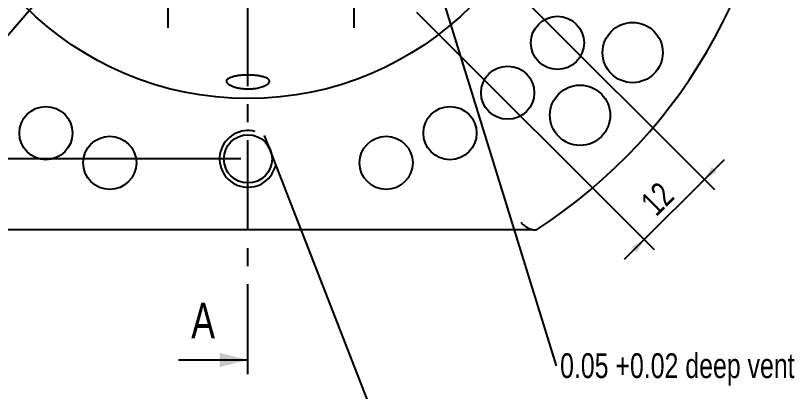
# Model space of a CAD drawing. Header units: millimetres. Extents: x 8 to 3888, y -9869 to 412.
# Drawn here: x 91.1 to 201, y 115.9 to 169 of the extents above; entities that cross this region are included whole.
import ezdxf

# ---------------------------------------------------------------- set-up
doc = ezdxf.new("R2010")
doc.units = ezdxf.units.MM
doc.linetypes.add('CENTERX2', pattern=[20.32, 12.7, -2.54, 2.54, -2.54])
for name, color, linetype in [('CENTERLINE', 4, 'CENTERX2'), ('DETAIL', 3, 'Continuous'), ('DIMENSIONS', 2, 'Continuous'), ('TEXT', 2, 'Continuous')]:
    doc.layers.add(name, color=color, linetype=linetype)
doc.layers.add('OUTLINE', color=7, linetype='Continuous', lineweight=25)
doc.styles.add('SLDTEXTSTYLE0', font='TXT', dxfattribs={"width": 0.75})
doc.dimstyles.new('SLDDIMSTYLE1', dxfattribs={"dimtxt": 3.5, "dimasz": 2, "dimexe": 0, "dimexo": 0.0625, "dimgap": 0.875, "dimtad": 1, "dimrnd": 1e-09, "dimzin": 12, "dimdsep": 46, "dimtxsty": 'SLDTEXTSTYLE0', "dimsah": 1, "dimcen": 0.09, "dimadec": 0, "dimazin": 3, "dimtfac": 1, "dimtofl": 0, "dimtmove": 0, "dimatfit": 3, "dimfxl": 0, "dimfrac": 2, "dimtolj": 1, "dimtzin": 12, "dimarcsym": 0})
doc.dimstyles.new('SLDDIMSTYLE2', dxfattribs={"dimtxt": 3.5, "dimasz": 2, "dimexe": 0, "dimexo": 0.0625, "dimgap": 0.875, "dimtad": 1, "dimrnd": 1e-09, "dimzin": 12, "dimdsep": 46, "dimtxsty": 'SLDTEXTSTYLE0', "dimsah": 1, "dimcen": 0.09, "dimadec": 0, "dimazin": 3, "dimtfac": 1, "dimtmove": 0, "dimatfit": 0, "dimfxl": 0, "dimfrac": 2, "dimtolj": 1, "dimtzin": 12, "dimarcsym": 0})
doc.dimstyles.new('SLDDIMSTYLE3', dxfattribs={"dimtxt": 0.18, "dimasz": 2, "dimexe": 0, "dimexo": 0.0625, "dimgap": 0, "dimtad": 0, "dimtih": 1, "dimtoh": 1, "dimdec": 0, "dimrnd": 1e-09, "dimzin": 0, "dimdsep": 46, "dimtxsty": 'Standard', "dimsah": 1, "dimcen": 0.09, "dimadec": 0, "dimazin": 0, "dimtfac": 2, "dimtdec": 0, "dimtofl": 0, "dimtmove": 0, "dimatfit": 3, "dimfxl": 0, "dimfrac": 2, "dimtolj": 1, "dimtzin": 0, "dimarcsym": 0})
doc.dimstyles.new('SLDDIMSTYLE4', dxfattribs={"dimtxt": 0.18, "dimasz": 1, "dimexe": 0, "dimexo": 0.0625, "dimgap": 0, "dimtad": 0, "dimtih": 1, "dimtoh": 1, "dimdec": 0, "dimrnd": 1e-09, "dimzin": 0, "dimdsep": 46, "dimtxsty": 'Standard', "dimblk1": 'DOT', "dimblk2": 'DOT', "dimsah": 1, "dimcen": 0.09, "dimadec": 0, "dimazin": 0, "dimtfac": 1, "dimtdec": 0, "dimtofl": 0, "dimtmove": 0, "dimatfit": 3, "dimldrblk": 'DOT', "dimfxl": 0, "dimfrac": 2, "dimtolj": 1, "dimtzin": 0, "dimarcsym": 0})

# ---------------------------------------------------------------- blocks, each defined once
blk = doc.blocks.new('_D_3')
at = {"layer": 'DIMENSIONS'}
for p, q in [((47.91, 201.76), (37.91, 201.76)), ((39.91, 148.76), (39.91, 201.76)), ((122.91, 148.76), (37.91, 148.76))]:
    blk.add_line(p, q, dxfattribs=at)
for points in [[(39.91, 201.76), (39.41, 199.76), (40.41, 199.76)], [(39.91, 148.76), (40.41, 150.76), (39.41, 150.76)]]:
    blk.add_solid(points, dxfattribs=at)
at = {"layer": 'DIMENSIONS', "insert": (35.4, 172.67), "char_height": 3.5, "attachment_point": 1, "rotation": 90, "style": 'SLDTEXTSTYLE0'}
blk.add_mtext('53', dxfattribs=at)
blk = doc.blocks.new('_D_4')
at = {"layer": 'DIMENSIONS'}
for p, q in [((156.2, 177.96), (189.71, 144.44)), ((147.71, 169.47), (181.23, 135.96)), ((188.3, 145.86), (191.12, 148.69)), ((179.81, 137.37), (188.3, 145.86)), ((179.81, 137.37), (176.98, 134.54))]:
    blk.add_line(p, q, dxfattribs=at)
for points in [[(188.3, 145.86), (190.06, 146.92), (189.36, 147.62)], [(179.81, 137.37), (178.04, 136.31), (178.75, 135.6)]]:
    blk.add_solid(points, dxfattribs=at)
at = {"layer": 'DIMENSIONS', "insert": (179.03, 142.98), "char_height": 3.5, "attachment_point": 1, "rotation": 45, "style": 'SLDTEXTSTYLE0'}
blk.add_mtext('12', dxfattribs=at)
blk = doc.blocks.new('SW_NOTE_0_6')
at = {"layer": 'TEXT', "color": 0, "insert": (0.54, 1.77), "char_height": 3.5, "attachment_point": 1, "style": 'SLDTEXTSTYLE0'}
blk.add_mtext('0.05 +0.02 deep vent', dxfattribs=at)
blk = doc.blocks.new('_Dot')
at = {"color": 0, "linetype": 'ByBlock', "lineweight": -2}
blk.add_line((-0.5, 0), (-1, 0), dxfattribs=at)
at = {"color": 0, "linetype": 'ByBlock', "const_width": 0.5}
blk.add_lwpolyline([(-0.25, 0, 1), (0.25, 0, 1)], format="xyb", close=True, dxfattribs=at)

msp = doc.modelspace()

# ---------------------------------------------------------------- linework, layer by layer
at = {"layer": 'CENTERLINE'}
msp.add_line((123.91153, 118.38715), (123.91153, 279.77333), dxfattribs=at)
at = {"layer": 'CENTERLINE', "linetype": 'Continuous'}
for p, q in [((112.64445, 167.26131), (112.64445, 175.26131)), ((138.8782, 167.26131), (138.8782, 175.26131)), ((114.11438, 120.38715), (123.91153, 120.38715))]:
    msp.add_line(p, q, dxfattribs=at)
at = {"layer": 'CENTERLINE'}
msp.add_solid([(123.91153, 120.38715), (119.91153, 121.38715), (119.91153, 119.38715)], dxfattribs=at)
at = {"layer": 'DETAIL'}
msp.add_arc((123.91153, 148.75653), 4, 75, 345, dxfattribs=at)
at = {"layer": 'OUTLINE'}
msp.add_line((164.10953, 138.75653), (83.71353, 138.75653), dxfattribs=at)
for centre, radius in [((123.91153, 201.75653), 44.5), ((167.57606, 165.11764), 3.75), ((178.18035, 163.75709), 4.25), ((160.55042, 158.092), 3.75), ((170.75735, 154.91071), 4.25), ((95.41153, 152.39309), 3.75), ((152.41153, 152.39309), 3.75), ((104.41638, 148.19405), 3.75), ((123.91153, 148.75653), 3.4), ((143.40668, 148.19405), 3.75)]:
    msp.add_circle(centre, radius, dxfattribs=at)
msp.add_arc((123.91153, 201.75653), 75, 302.8598804, 57.1401196, dxfattribs=at)
for points, knots in [([(125.95379, 158.90103), (126.09893, 158.95332), (126.22841, 159.00971), (126.45736, 159.12971), (126.55765, 159.19407), (126.72128, 159.32586), (126.78479, 159.393), (126.87551, 159.52929), (126.90237, 159.59885), (126.91668, 159.73387), (126.90483, 159.80003), (126.84221, 159.92967), (126.79159, 159.99213), (126.65541, 160.10956), (126.56887, 160.16542), (126.36175, 160.26929), (126.24324, 160.31645), (125.97706, 160.40216), (125.82755, 160.44101), (125.50971, 160.50768), (125.34097, 160.53583), (124.98372, 160.58232), (124.79532, 160.60048), (124.41491, 160.62574), (124.2209, 160.63313), (123.82498, 160.63722), (123.62909, 160.63384), (123.24307, 160.61658), (123.05067, 160.60249), (122.68185, 160.56385), (122.50624, 160.53954), (122.17244, 160.48048), (122.01347, 160.44536), (121.72668, 160.36668), (121.59704, 160.32288), (121.36585, 160.22544), (121.26615, 160.17237), (121.10325, 160.06009), (121.03874, 160.00007), (120.94728, 159.87396), (120.92101, 159.80917), (120.90629, 159.67605), (120.91837, 159.60695), (120.98062, 159.47027), (121.03029, 159.40244), (121.16687, 159.26819), (121.25425, 159.20185), (121.45918, 159.07695), (121.5774, 159.01761), (121.84654, 158.90603), (121.99371, 158.85541), (122.3102, 158.76552), (122.48176, 158.72578), (122.83952, 158.66045), (123.0243, 158.63493), (123.4055, 158.59836), (123.60351, 158.58743), (123.99495, 158.58152), (124.19013, 158.58625), (124.57939, 158.61129), (124.77121, 158.63161), (125.32087, 158.71307), (125.66351, 158.79646), (125.95379, 158.90103)], [0, 0, 0, 0, 0.03125, 0.03125, 0.0625, 0.0625, 0.09375, 0.09375, 0.125, 0.125, 0.15625, 0.15625, 0.1875, 0.1875, 0.21875, 0.21875, 0.25, 0.25, 0.28125, 0.28125, 0.3125, 0.3125, 0.34375, 0.34375, 0.375, 0.375, 0.40625, 0.40625, 0.4375, 0.4375, 0.46875, 0.46875, 0.5, 0.5, 0.53125, 0.53125, 0.5625, 0.5625, 0.59375, 0.59375, 0.625, 0.625, 0.65625, 0.65625, 0.6875, 0.6875, 0.71875, 0.71875, 0.75, 0.75, 0.78125, 0.78125, 0.8125, 0.8125, 0.84375, 0.84375, 0.875, 0.875, 0.90625, 0.90625, 0.9375, 0.9375, 1, 1, 1, 1]), ([(164.10953, 138.75653), (163.96884, 138.75653), (163.83262, 138.78218), (163.55679, 138.88267), (163.41828, 138.95779), (163.14329, 139.14277), (163.00321, 139.25508), (162.7958, 139.43531), (162.72675, 139.49757), (162.58764, 139.6253), (162.51648, 139.69181), (162.44723, 139.75653)], [0, 0, 0, 0, 0.25, 0.25, 0.5, 0.5, 0.75, 0.75, 0.875, 0.875, 1, 1, 1, 1]), ([(164.10953, 138.75653), (164.24851, 138.75653), (164.37284, 138.75653), (164.55158, 138.75653), (164.60551, 138.75653), (164.60551, 138.75653)], [0, 0, 0, 0, 0.5, 0.5, 1, 1, 1, 1])]:
    msp.add_open_spline(points, degree=3, knots=knots, dxfattribs=at)

# ---------------------------------------------------------------- block references
at = {"layer": 'TEXT'}
msp.add_blockref('SW_NOTE_0_6', (167.40336, 119.56148), dxfattribs=at)

# ---------------------------------------------------------------- texts
at = {"layer": 'CENTERLINE', "insert": (115.91153, 128.4465), "char_height": 5, "attachment_point": 1, "style": 'SLDTEXTSTYLE0'}
msp.add_mtext('A', dxfattribs=at)

# ---------------------------------------------------------------- dimensions: what is measured, and where the dimension line sits
at = {"layer": 'DIMENSIONS'}
for base, p1, p2, angle, dimstyle, picture, middle in [((39.91153, 201.75653), (123.91153, 148.75653), (48.91153, 201.75653), 90, 'SLDDIMSTYLE1', '_D_3', (39.91153, 175.25653)), ((188.29618, 145.85716), (147.00323, 170.17955), (155.48851, 178.66483), 45, 'SLDDIMSTYLE2', '_D_4', (184.05354, 141.61452))]:
    dim = msp.add_linear_dim(base=base, p1=p1, p2=p2, angle=angle, dimstyle=dimstyle, dxfattribs=at)
    dim.commit()
    dim.dimension.update_dxf_attribs({"geometry": picture, "text_midpoint": middle, "dimtype": 160})

# ---------------------------------------------------------------- leaders
at = {"layer": 'TEXT'}
for points, dimstyle in [([(103.71606, 182.06809), (64.76831, 136.81773)], 'SLDDIMSTYLE3'), ([(149.8658, 176.27258), (167.40336, 119.56148)], 'SLDDIMSTYLE4'), ([(126.18649, 152.0466), (142.72692, 109.57722)], 'SLDDIMSTYLE3')]:
    msp.add_leader(points, dimstyle=dimstyle, dxfattribs=at)

doc.saveas('drawing.dxf')
